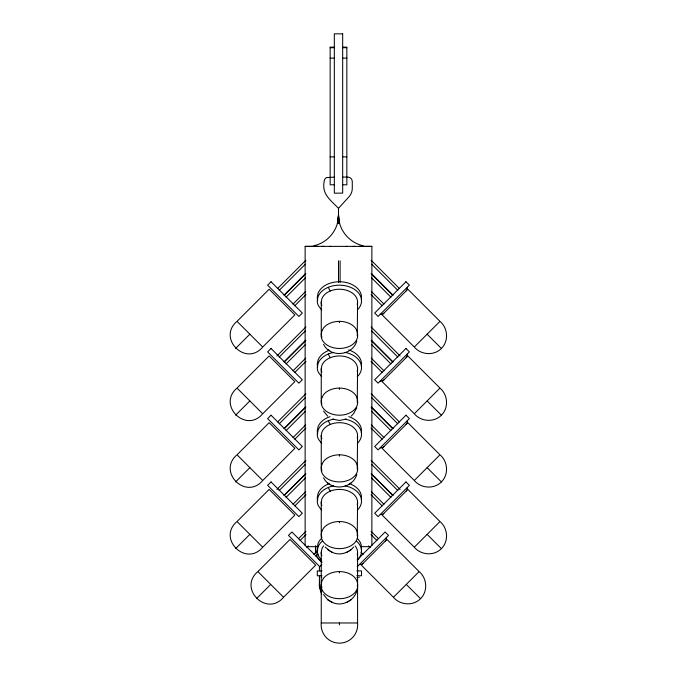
<?xml version="1.0" encoding="UTF-8"?>
<svg xmlns="http://www.w3.org/2000/svg" width="677" height="677" viewBox="0 0 677 677"><rect width="100%" height="100%" fill="white"/><g stroke="black" fill="none" stroke-linecap="round" stroke-linejoin="round"><path stroke-width="1.02" d="M313.629 245.776C326.322 243.221 336.511 232.186 338.246 219.382L337.925 223.562L338.5 219.382L339.075 223.562L338.5 215.125L337.501 223.562L338.5 215.125L339.363 222.725M337.925 223.562L338.5 215.125L338.762 222.521L338.5 219.382M321.871 587.738L321.253 584.429L321.871 581.086L323.682 578.006A18.161 12.838 0 0 1 344.111 572.023A18.161 12.838 0 0 1 357.574 584.429L357.261 586.079M357.261 335.851L357.574 302.06M357.261 402.578L357.574 368.787M357.261 469.305L357.574 435.523M357.261 536.032L357.574 502.249M337.671 222.725L338.356 219.382L338.5 223.562L338.5 208.355L349.044 196.719A12.508 12.508 0 0 0 352.285 188.324L352.285 181.648A4.57 4.57 0 0 0 347.716 177.078L342.664 177.078M337.341 223.562L338.212 219.382M356.779 341.039C352.675 355.73 330.384 358.209 323.555 344.339M356.779 407.766L353.622 413.596L351.16 416.177M356.779 474.492C352.675 489.192 330.384 491.671 323.555 477.793M356.779 591.266C353.639 601.531 340.387 607.481 331.036 601.684M441.404 348.46C448.927 341.09 447.962 327.998 439.974 321.355L414.29 347.039C420.942 355.027 434.033 355.984 441.404 348.46L427.136 334.193M441.404 415.196C448.927 407.825 447.962 394.733 439.974 388.082L414.29 413.765C420.942 421.754 434.033 422.719 441.404 415.196L427.136 400.928M441.404 481.922C448.927 474.552 447.962 461.46 439.974 454.809L414.29 480.492C420.942 488.481 434.033 489.446 441.404 481.922L427.136 467.655M441.404 548.649C448.927 541.278 447.962 528.187 439.974 521.535L414.29 547.219C420.942 555.208 434.033 556.172 441.404 548.649L427.136 534.381M420.552 598.696C428.076 591.326 427.111 578.234 419.122 571.583L393.439 597.266C400.09 605.255 413.173 606.22 420.552 598.696L406.285 584.429M331.036 551.637C338.305 556.155 348.401 553.532 353.622 547.05M237.466 320.915L269.158 289.223L294.842 314.907L263.15 346.59M277.629 288.495L305.886 260.239M279.212 290.331L305.327 264.216M284.018 295.138L305.657 273.508M284.949 294.58L305.843 273.686M286.058 297.178L305.462 277.782M235.596 348.46L249.864 334.193L262.71 347.039C245.878 367.162 216.902 338.187 237.026 321.355L249.864 334.193M292.997 304.117L305.682 291.432M294.808 305.742L305.97 294.58M237.466 387.642L269.158 355.95L294.842 381.633L263.15 413.317M276.885 355.967L305.886 326.966M279.212 357.058L305.327 330.943M284.018 361.873L305.657 340.235M284.205 362.051L305.843 340.421M286.058 363.904L305.462 344.508M235.596 415.196L249.864 400.928L262.71 413.765C245.878 433.889 216.902 404.914 237.026 388.082L249.864 400.928M292.997 370.844L305.682 358.167M294.808 372.468L305.97 361.306M237.466 454.369L269.158 422.676L294.842 448.36L263.15 480.052M277.629 421.949L305.886 393.692M279.212 423.785L305.327 397.67M284.018 428.6L305.657 406.962M284.949 428.033L305.843 407.148M286.058 430.64L305.462 411.235M235.596 481.922L249.864 467.655L262.71 480.492C245.878 500.616 216.902 471.641 237.026 454.809L249.864 467.655M292.997 437.579L305.682 424.894M294.808 439.195L305.97 428.033M237.466 521.095L269.158 489.403L294.842 515.087L263.15 546.779M276.885 489.42L305.886 460.419M279.212 490.512L305.327 464.405M284.018 495.327L305.657 473.688M284.205 495.513L305.843 473.875M286.058 497.367L305.462 477.962M235.596 548.649L249.864 534.381L262.71 547.219C245.878 567.343 216.902 538.376 237.026 521.535L249.864 534.381M292.997 504.306L305.682 491.62M294.808 505.922L305.97 494.76M258.318 571.143L290.01 539.451L315.694 565.134L284.002 596.826M298.481 538.723L305.919 531.284M300.063 540.559L306.029 534.593M306.909 547.414L308.407 545.916M256.448 598.696L270.715 584.429L283.561 597.266C266.73 617.39 237.754 588.415 257.878 571.583L270.715 584.429M313.849 554.353L317.581 550.621M315.66 555.969L317.894 553.735M321.803 564.618L319.747 566.674L288.47 535.397L291.897 531.978L322.117 562.198M357.168 559.913L385.103 531.978L388.53 535.397L357.253 566.674M348.993 484.19L351.16 482.904M348.993 550.917L351.16 549.631M348.993 600.964L351.16 599.678M346.243 552.55L347.792 551.637M346.243 602.589L347.792 601.684M359.369 577.151L358.666 577.371M346.243 419.088L339.414 420.476L332.576 419.088M321.253 552.297L321.253 622.975L357.574 622.975L357.574 552.297M329.868 246.377L330.968 246.369M321.82 246.377L323.953 246.369M305.132 545.603L305.132 246.377L313.299 246.369M314.907 246.377L317.928 246.369M334.328 47.145L330.156 47.145L330.156 184.804L334.328 184.804M342.672 47.145L346.844 47.145L346.844 184.804L342.672 184.804M330.156 47.695L334.328 47.695M342.672 47.695L346.844 47.695M330.156 58.129L334.328 58.129M342.672 58.129L346.844 58.129M330.156 156.861L334.328 156.861M342.672 156.861L346.844 156.861M334.582 177.078L326.39 177.645A4.248 4.248 0 0 0 324.418 180.217C321.186 193.825 329.775 199.317 338.5 208.355M305.132 246.377L371.868 246.377L371.868 545.603M306.275 546.661L317.868 546.661M362.093 546.661L370.725 546.661M322.015 570.914L317.293 570.914L317.293 575.755L322.015 575.755M356.804 570.914L361.526 570.914L361.526 575.755L356.804 575.755M321.253 577.532L321.871 577.532M356.948 577.532L357.574 577.532M363.701 246.369L371.868 246.377M359.072 246.369L362.093 246.377M353.047 246.369L355.18 246.377M346.032 246.369L347.132 246.377M357.261 622.958L357.574 622.975A18.262 18.262 0 0 1 339.414 643.15A18.262 18.262 0 0 1 321.253 622.975M363.371 245.776C350.678 243.221 340.489 232.186 338.754 219.382L339.499 223.562L338.644 219.382L339.075 223.562M327.66 349.45L329.826 350.728M327.66 482.904L329.826 484.19M325.205 547.05L329.826 550.917M323.555 594.567L327.66 599.678L329.826 600.964M327.66 549.631L332.576 552.55M327.66 599.678L332.576 602.589M321.66 309.922L319.155 306.74A16.603 11.737 0 0 1 317.674 298.785L318.046 296.763A22.113 15.639 0 0 1 348.926 286.693A22.113 15.639 0 0 1 357.304 309.998M321.66 376.649L319.155 373.467A16.603 11.737 0 0 1 317.674 365.512L318.046 363.49A22.113 15.639 0 0 1 333.685 352.429M321.66 443.376L319.155 440.202A16.603 11.737 0 0 1 317.674 432.239L318.046 430.217A22.113 15.639 0 0 1 333.685 419.156M321.66 510.111L319.155 506.929A16.603 11.737 0 0 1 317.674 498.966L318.046 496.943A22.113 15.639 0 0 1 333.685 485.883M321.66 560.15L319.155 556.976A16.603 11.737 0 0 1 317.674 549.013L318.046 546.991A22.113 15.639 0 0 1 322.227 541.194M439.534 320.915L407.842 289.223L382.158 314.907L413.85 346.59M371.114 260.239L399.371 288.495M371.673 264.216L397.788 290.331M371.343 273.508L392.982 295.138M371.157 273.686L392.795 295.324M371.538 277.782L390.942 297.178M371.318 291.432L384.003 304.117M371.03 294.58L382.192 305.742M439.534 387.642L407.842 355.95L382.158 381.633L413.85 413.317M371.114 326.966L400.115 355.967M371.673 330.943L397.788 357.058M371.343 340.235L392.982 361.873M371.157 340.421L392.795 362.051M371.538 344.508L390.942 363.904M371.318 358.167L384.003 370.844M371.03 361.306L382.192 372.468M439.534 454.369L407.842 422.676L382.158 448.36L413.85 480.052M371.114 393.692L399.371 421.949M371.673 397.67L397.788 423.785M371.343 406.962L392.982 428.6M371.157 407.148L392.795 428.786M371.538 411.235L390.942 430.64M371.318 424.894L384.003 437.579M371.03 428.033L382.192 439.195M439.534 521.095L407.842 489.403L382.158 515.087L413.85 546.779M371.114 460.419L400.115 489.42M371.673 464.405L397.788 490.512M371.343 473.688L392.982 495.327M371.157 473.875L392.795 495.513M371.538 477.962L390.942 497.367M371.318 491.62L384.003 504.306M371.03 494.76L382.192 505.922M418.682 571.143L386.99 539.451L361.306 565.134L392.998 596.826M371.081 531.284L378.519 538.723M370.971 534.593L376.937 540.559M368.593 545.916L370.091 547.414M360.909 552.11L363.151 554.353M327.66 416.177L323.555 411.066M321.736 594.567L319.603 588.017A18.262 12.914 0 0 1 319.426 584.429L319.426 576.135M338.788 219.382L339.659 223.562M321.871 337.501L321.253 334.193L321.253 302.06M321.871 404.228L321.253 400.928L321.253 368.787M321.871 470.964L321.253 467.655L321.253 435.523M321.871 537.69L321.253 534.381L321.253 502.249M340.116 260.814L340.116 282.36M339.414 321.355L339.414 322.717M339.414 388.082L339.414 389.444M339.414 454.809L339.414 456.171M339.414 521.535L339.414 522.898M339.414 571.583L339.414 572.945M339.414 622.975L339.414 624.888M338.5 260.814L338.5 282.36M319.426 566.801L319.426 570.948M321.16 561.504A22.113 15.639 0 0 1 316.227 555.089M315.66 553.084A22.113 15.639 0 0 1 315.66 548.996M321.863 590.843A18.161 12.838 0 0 1 320.052 587.746L319.426 584.429A18.161 12.838 0 0 1 319.781 581.915M318.435 555.436A22.113 15.639 0 0 1 315.66 545.569M383.876 379.915A6.025 5.213 45 0 1 380.203 381.075M407.292 353.995A6.025 5.213 45 0 1 406.124 357.668M383.876 446.642A6.025 5.213 45 0 1 380.203 447.81M407.292 420.722A6.025 5.213 45 0 1 406.124 424.394M363.024 563.416A6.025 5.213 45 0 1 359.352 564.584M386.432 537.496A6.025 5.213 45 0 1 385.272 541.177M383.876 513.369A6.025 5.213 45 0 1 380.203 514.537M407.292 487.448A6.025 5.213 45 0 1 406.124 491.13M383.876 313.18A6.025 5.213 45 0 1 380.203 314.348M407.292 287.268A6.025 5.213 45 0 1 406.124 290.941M321.871 305.386A13.633 9.639 0 0 1 321.558 300.402L321.871 298.743A18.161 12.838 0 0 1 343.535 289.561A18.161 12.838 0 0 1 357.219 304.574M330.334 290.941A6.025 2.133 67.8 0 1 328.353 287.268M317.674 300.444A16.603 11.737 0 0 1 317.674 295.358L318.046 293.336A22.113 15.639 0 0 1 343.721 282.047A22.113 15.639 0 0 1 361.34 299.42M345.135 352.429A22.113 15.639 0 0 1 357.304 376.725M321.871 372.113A13.633 9.639 0 0 1 321.558 367.129L321.871 365.47A18.161 12.838 0 0 1 343.535 356.288A18.161 12.838 0 0 1 357.219 371.301M330.334 357.668A6.025 2.133 67.8 0 1 328.353 353.995M317.674 367.179A16.603 11.737 0 0 1 317.674 362.085L318.046 360.062A22.113 15.639 0 0 1 328.353 350.568M348.765 349.941A22.113 15.639 0 0 1 361.34 366.155M345.135 419.156A22.113 15.639 0 0 1 357.304 443.452M321.871 438.84A13.633 9.639 0 0 1 321.558 433.855L321.871 432.197A18.161 12.838 0 0 1 343.535 423.015A18.161 12.838 0 0 1 357.219 438.027M330.334 424.394A6.025 2.133 67.8 0 1 328.353 420.722M317.674 433.906A16.603 11.737 0 0 1 317.674 428.82L318.046 426.789A22.113 15.639 0 0 1 330.063 416.668M348.765 416.668A22.113 15.639 0 0 1 361.34 432.882M345.135 485.883A22.113 15.639 0 0 1 357.304 510.179M321.871 505.575A13.633 9.639 0 0 1 321.558 500.582L321.871 498.924A18.161 12.838 0 0 1 343.535 489.742A18.161 12.838 0 0 1 357.219 504.754M330.334 491.13A6.025 2.133 67.8 0 1 328.353 487.448M317.674 500.633A16.603 11.737 0 0 1 317.674 495.547L318.046 493.516A22.113 15.639 0 0 1 328.353 484.021M350.466 484.021A22.113 15.639 0 0 1 361.34 499.609M356.593 541.194A22.113 15.639 0 0 1 357.304 560.226M357.574 584.429A18.262 12.914 0 0 1 339.414 598.696A18.262 12.914 0 0 1 321.253 584.429M321.871 555.614A13.633 9.639 0 0 1 321.558 550.629L321.871 548.971A18.161 12.838 0 0 1 323.682 545.874M355.137 545.874A18.161 12.838 0 0 1 357.219 554.802M317.674 550.68A16.603 11.737 0 0 1 317.674 545.594L318.046 543.563A22.113 15.639 0 0 1 321.516 538.427M357.304 538.427A22.113 15.639 0 0 1 361.34 549.656M321.871 330.858L321.253 334.193A18.262 12.914 0 0 0 339.414 348.46A18.262 12.914 0 0 0 357.574 334.193A18.161 12.838 0 0 0 344.111 321.795A18.161 12.838 0 0 0 323.682 327.778L321.871 330.858M321.871 397.585L321.253 400.928A18.262 12.914 0 0 0 339.414 415.196A18.262 12.914 0 0 0 357.574 400.928A18.161 12.838 0 0 0 344.111 388.522A18.161 12.838 0 0 0 323.682 394.505L321.871 397.585M321.871 464.312L321.253 467.655A18.262 12.914 0 0 0 339.414 481.922A18.262 12.914 0 0 0 357.574 467.655A18.161 12.838 0 0 0 344.111 455.249A18.161 12.838 0 0 0 323.682 461.232L321.871 464.312M321.871 531.039L321.253 534.381A18.262 12.914 0 0 0 339.414 548.649A18.262 12.914 0 0 0 357.574 534.381A18.161 12.838 0 0 0 344.111 521.975A18.161 12.838 0 0 0 323.682 527.958L321.871 531.039M271.037 281.742L267.618 285.169L298.895 316.447L302.314 313.019L271.037 281.742M271.037 348.469L267.618 351.896L298.895 383.174L302.314 379.746L271.037 348.469M271.037 415.204L267.618 418.623L298.895 449.9L302.314 446.481L271.037 415.204M405.963 281.742L374.686 313.019L378.104 316.447L409.382 285.169L405.963 281.742M271.037 481.931L267.618 485.35L298.895 516.627L302.314 513.208L271.037 481.931M405.963 348.469L374.686 379.746L378.104 383.174L409.382 351.896L405.963 348.469M405.963 415.204L374.686 446.481L378.104 449.9L409.382 418.623L405.963 415.204M405.963 481.931L374.686 513.208L378.104 516.627L409.382 485.35L405.963 481.931M342.672 33.85L334.328 33.85L334.328 193.148L342.672 193.148L342.672 33.85"/></g></svg>
